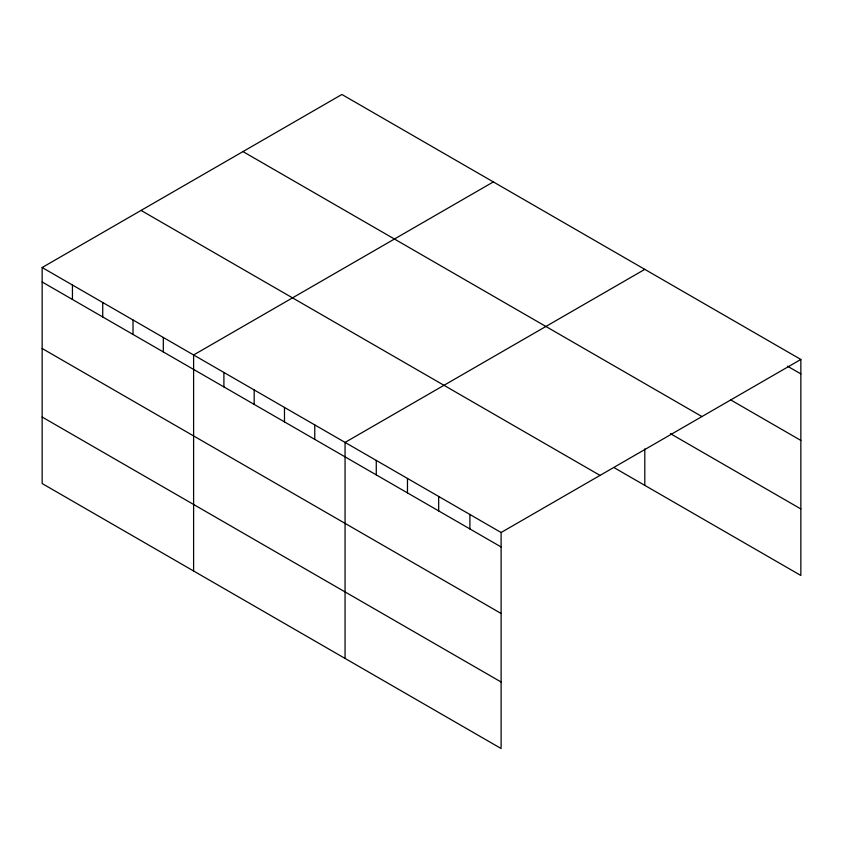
<?xml version="1.0" encoding="UTF-8"?>
<svg xmlns="http://www.w3.org/2000/svg" width="843" height="843" viewBox="0 0 843 843"><rect width="100%" height="100%" fill="white"/><g stroke="black" fill="none" stroke-linecap="round" stroke-linejoin="round"><path stroke-width="1.26" d="M42.15 267.526L501.111 532.502L501.111 748.521L42.15 483.545L42.15 267.526L341.889 94.479L800.85 359.455L800.85 575.474L614.515 467.886M493.345 181.919L193.605 354.977L193.605 570.996M644.8 269.36L345.061 442.417L345.061 658.436M501.111 532.502L800.85 359.455M787.478 366.178L800.85 373.902M730.628 399.877L800.85 440.425M242.974 151.582L701.934 416.558M670.438 433.66L800.85 508.951M141.066 210.423L600.026 475.399M42.15 281.983L501.111 546.959M42.15 348.496L501.111 613.472M42.15 417.032L501.111 682.008M644.8 448.855L644.8 485.378M469.899 514.483L469.899 528.94M438.687 496.474L438.687 510.921M407.475 478.455L407.475 492.902M376.273 460.436L376.273 474.883M314.766 424.925L314.766 439.382M284.481 407.432L284.481 421.89M254.186 389.951L254.186 404.398M223.901 372.458L223.901 386.916M163.31 337.485L163.31 351.931M133.025 319.992L133.025 334.45M102.73 302.511L102.73 316.957M72.445 285.018L72.445 299.465"/></g></svg>
